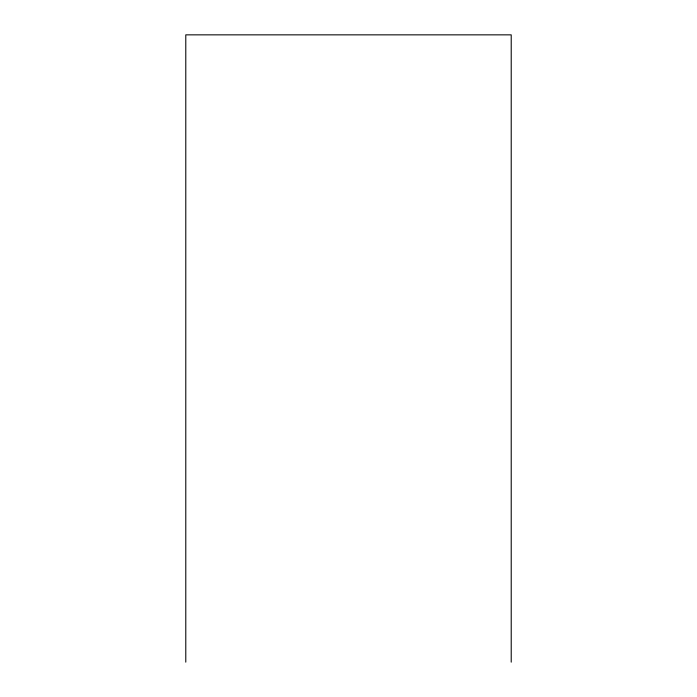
<?xml version="1.0" encoding="UTF-8"?>
<svg xmlns="http://www.w3.org/2000/svg" width="697" height="697" viewBox="0 0 697 697"><rect width="100%" height="100%" fill="white"/><g stroke="black" fill="none" stroke-linecap="round" stroke-linejoin="round"><path stroke-width="1.05" d="M511.215 662.15L511.215 34.85L185.785 34.85L185.785 662.15"/></g></svg>
